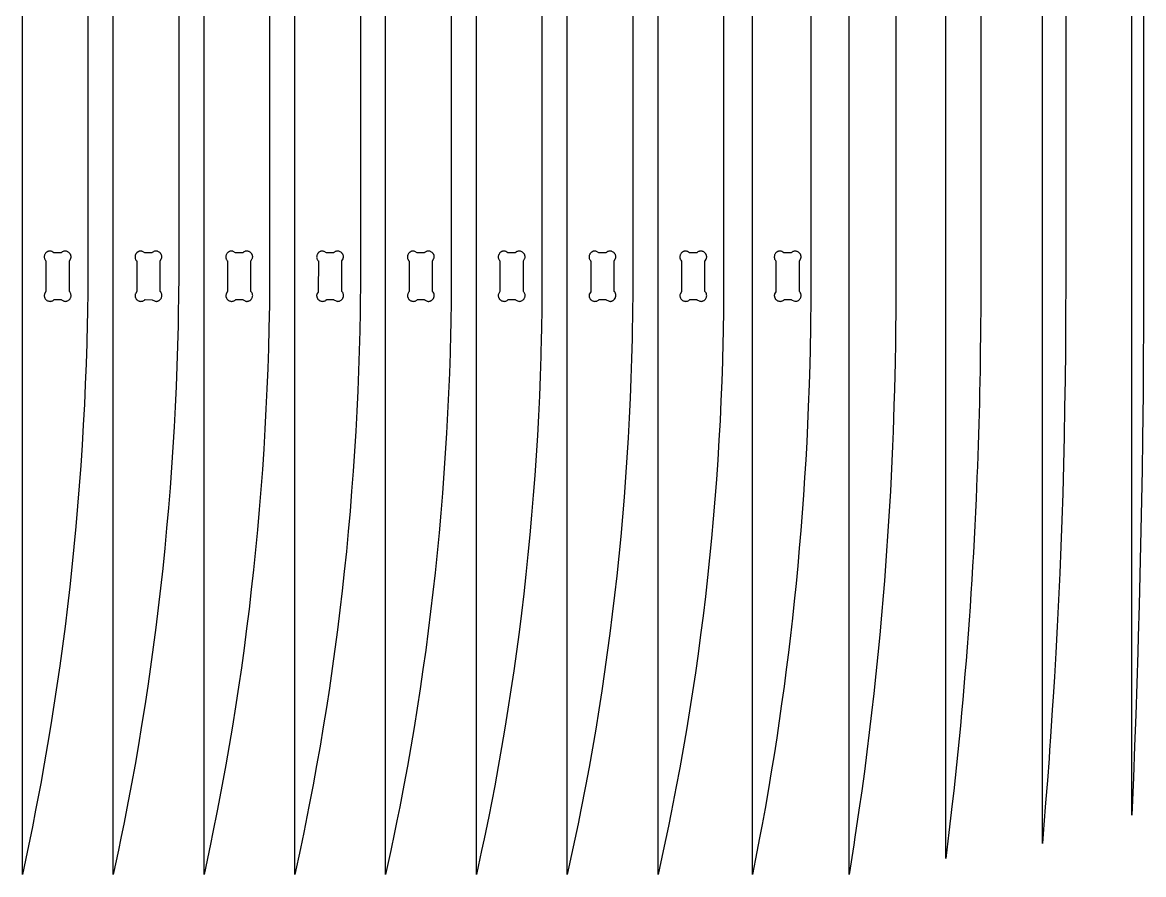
# Model space of a CAD drawing. Extents: x -3293 to 818, y -1259 to 2068.
# Drawn here: x -1090 to -515, y 1162 to 1598 of the extents above; entities that cross this region are included whole.
import ezdxf

# ---------------------------------------------------------------- set-up
doc = ezdxf.new("R2010")
doc.units = 0
doc.layers.get('0').update_dxf_attribs({"linetype": 'CONTINUOUS'})
doc.layers.add('SECTIONCUTEDGES', color=18, linetype='CONTINUOUS')

msp = doc.modelspace()

# ---------------------------------------------------------------- linework, layer by layer
msp.add_lwpolyline([(-1026.77, 1480.26), (-1026.95, 1480.32), (-1028.08, 1480.95), (-1028.17, 1480.99), (-1028.47, 1481.09), (-1028.77, 1481.13), (-1029.09, 1481.13), (-1029.3, 1481.11), (-1029.52, 1481.07), (-1029.73, 1481.01), (-1029.94, 1480.94), (-1030.14, 1480.85), (-1030.34, 1480.75), (-1030.53, 1480.63), (-1030.71, 1480.5), (-1030.88, 1480.36), (-1031.03, 1480.21), (-1031.18, 1480.04), (-1031.41, 1479.73), (-1031.57, 1479.44), (-1031.7, 1479.14), (-1031.75, 1478.98), (-1031.83, 1478.66), (-1031.87, 1478.34), (-1031.88, 1478.01), (-1031.85, 1477.69), (-1031.79, 1477.37), (-1031.69, 1477.06), (-1031.56, 1476.77), (-1031.39, 1476.49), (-1031.15, 1476.18), (-1031.02, 1476.07), (-1031, 1476.01), (-1031.03, 1460.4), (-1031.69, 1459.21), (-1031.74, 1459.12), (-1031.83, 1458.82), (-1031.88, 1458.51), (-1031.88, 1458.2), (-1031.85, 1457.98), (-1031.81, 1457.77), (-1031.75, 1457.55), (-1031.68, 1457.35), (-1031.59, 1457.14), (-1031.49, 1456.95), (-1031.38, 1456.76), (-1031.25, 1456.58), (-1031.11, 1456.41), (-1030.95, 1456.25), (-1030.79, 1456.11), (-1030.48, 1455.88), (-1030.19, 1455.72), (-1029.88, 1455.59), (-1029.73, 1455.54), (-1029.41, 1455.46), (-1029.24, 1455.44), (-1028.92, 1455.41), (-1028.59, 1455.42), (-1028.27, 1455.47), (-1027.96, 1455.55), (-1027.66, 1455.66), (-1027.37, 1455.81), (-1027.11, 1455.99), (-1026.93, 1456.14), (-1026.82, 1456.27), (-1026.76, 1456.29), (-1023.08, 1456.23), (-1021.94, 1455.59), (-1021.65, 1455.48), (-1021.35, 1455.42), (-1021.14, 1455.41), (-1020.94, 1455.41), (-1020.72, 1455.44), (-1020.5, 1455.48), (-1020.29, 1455.54), (-1020.08, 1455.61), (-1019.88, 1455.69), (-1019.68, 1455.8), (-1019.49, 1455.91), (-1019.31, 1456.04), (-1019.15, 1456.18), (-1018.99, 1456.34), (-1018.84, 1456.5), (-1018.58, 1456.87), (-1018.4, 1457.23), (-1018.26, 1457.61), (-1018.19, 1457.95), (-1018.16, 1458.23), (-1018.16, 1458.65), (-1018.22, 1459.06), (-1018.33, 1459.47), (-1018.44, 1459.73), (-1018.74, 1460.21), (-1018.96, 1460.43), (-1019.02, 1460.53), (-1018.96, 1476.2), (-1018.33, 1477.33), (-1018.22, 1477.62), (-1018.15, 1477.93), (-1018.14, 1478.24), (-1018.17, 1478.56), (-1018.21, 1478.78), (-1018.27, 1478.99), (-1018.34, 1479.2), (-1018.43, 1479.4), (-1018.53, 1479.6), (-1018.64, 1479.78), (-1018.77, 1479.96), (-1018.92, 1480.13), (-1019.07, 1480.29), (-1019.23, 1480.44), (-1019.55, 1480.66), (-1019.83, 1480.82), (-1020.14, 1480.95), (-1020.45, 1481.05), (-1020.78, 1481.11), (-1020.94, 1481.13), (-1021.27, 1481.13), (-1021.59, 1481.1), (-1021.91, 1481.04), (-1022.21, 1480.94), (-1022.51, 1480.81), (-1022.78, 1480.65), (-1023.04, 1480.46), (-1023.2, 1480.28), (-1023.23, 1480.26)], close=True)
at = {"layer": 'SECTIONCUTEDGES'}
for points in [[(-1055.99, 1726.43), (-1055.99, 1468.16), (-1056.05, 1461.11), (-1056.23, 1449.12), (-1056.33, 1444.3), (-1056.59, 1433.87), (-1056.93, 1423.45), (-1057.34, 1413.02), (-1057.82, 1402.6), (-1058.37, 1392.18), (-1059, 1381.77), (-1059.69, 1371.36), (-1060.46, 1360.95), (-1061.29, 1350.55), (-1062.2, 1340.16), (-1063.18, 1329.77), (-1064.23, 1319.39), (-1065.33, 1309.28), (-1066.5, 1299.16), (-1067.74, 1289.06), (-1069.05, 1278.97), (-1070.43, 1268.89), (-1071.88, 1258.81), (-1073.4, 1248.75), (-1074.99, 1238.7), (-1076.66, 1228.66), (-1078.39, 1218.63), (-1080.19, 1208.61), (-1082.78, 1194.93), (-1084.47, 1186.36), (-1087.13, 1173.52), (-1089.55, 1162.01), (-1089.55, 2034.32)], [(-1009.5, 1725.11), (-1009.49, 1466.73), (-1009.55, 1459.71), (-1009.73, 1447.78), (-1009.83, 1442.99), (-1010.09, 1432.61), (-1010.43, 1422.23), (-1010.84, 1411.85), (-1011.32, 1401.48), (-1011.87, 1391.11), (-1012.5, 1380.74), (-1013.19, 1370.38), (-1013.96, 1360.03), (-1014.79, 1349.68), (-1015.7, 1339.33), (-1016.68, 1329), (-1017.73, 1318.67), (-1018.83, 1308.59), (-1020, 1298.53), (-1021.24, 1288.47), (-1022.55, 1278.43), (-1023.93, 1268.39), (-1025.38, 1258.36), (-1026.9, 1248.35), (-1028.49, 1238.34), (-1030.16, 1228.35), (-1031.89, 1218.36), (-1033.69, 1208.39), (-1036.04, 1196), (-1037.48, 1188.68), (-1039.11, 1180.71), (-1040.41, 1174.5), (-1043.05, 1162.01), (-1043.05, 2030.25)], [(-963, 1722.47), (-962.99, 1465.31), (-963, 1462.98), (-963.11, 1453.6), (-963.33, 1441.67), (-963.59, 1431.34), (-963.93, 1421.01), (-964.34, 1410.68), (-964.82, 1400.36), (-965.37, 1390.04), (-966, 1379.72), (-966.69, 1369.41), (-967.46, 1359.1), (-968.29, 1348.8), (-969.2, 1338.51), (-970.18, 1328.22), (-971.23, 1317.94), (-972.33, 1307.91), (-973.5, 1297.89), (-974.74, 1287.89), (-976.05, 1277.88), (-977.43, 1267.89), (-978.88, 1257.91), (-980.4, 1247.94), (-981.99, 1237.98), (-983.66, 1228.04), (-985.39, 1218.1), (-987.19, 1208.18), (-989.78, 1194.62), (-991.97, 1183.71), (-993.26, 1177.53), (-996.55, 1162.01), (-996.55, 2026.19)], [(-916.49, 1718.54), (-916.49, 1463.88), (-916.58, 1454.61), (-916.65, 1449.86), (-916.83, 1440.36), (-917.09, 1430.07), (-917.43, 1419.79), (-917.84, 1409.52), (-918.32, 1399.24), (-918.87, 1388.97), (-919.5, 1378.7), (-920.19, 1368.44), (-920.96, 1358.18), (-921.79, 1347.93), (-922.7, 1337.68), (-923.68, 1327.44), (-924.73, 1317.21), (-925.83, 1307.23), (-927, 1297.26), (-928.24, 1287.3), (-929.55, 1277.34), (-930.93, 1267.4), (-932.38, 1257.46), (-933.9, 1247.54), (-935.49, 1237.63), (-937.16, 1227.72), (-938.89, 1217.84), (-940.69, 1207.96), (-942.8, 1196.89), (-945.47, 1183.61), (-947.19, 1175.41), (-950.05, 1162.01), (-950.05, 2022.12)], [(-869.99, 1715.35), (-869.99, 1462.45), (-870.04, 1456.3), (-870.23, 1443.77), (-870.33, 1439.04), (-870.59, 1428.81), (-870.93, 1418.58), (-871.34, 1408.35), (-871.82, 1398.12), (-872.37, 1387.9), (-873, 1377.68), (-873.69, 1367.47), (-874.46, 1357.26), (-875.29, 1347.05), (-876.2, 1336.86), (-877.18, 1326.67), (-878.23, 1316.48), (-879.33, 1306.55), (-880.5, 1296.62), (-881.74, 1286.71), (-883.05, 1276.8), (-884.43, 1266.9), (-885.88, 1257.01), (-887.4, 1247.14), (-888.99, 1237.27), (-890.66, 1227.41), (-892.39, 1217.57), (-894.2, 1207.74), (-896.3, 1196.72), (-897.74, 1189.51), (-898.97, 1183.51), (-900.91, 1174.33), (-903.55, 1162.01), (-903.55, 2018.05)], [(-823.5, 1713.71), (-823.49, 1460.8), (-823.56, 1453.15), (-823.78, 1439.87), (-823.83, 1437.52), (-824.09, 1427.34), (-824.43, 1417.17), (-824.84, 1406.99), (-825.32, 1396.82), (-825.87, 1386.66), (-826.5, 1376.5), (-827.19, 1366.34), (-827.96, 1356.19), (-828.79, 1346.04), (-829.7, 1335.9), (-830.68, 1325.77), (-831.73, 1315.64), (-832.83, 1305.76), (-834, 1295.89), (-835.24, 1286.03), (-836.55, 1276.17), (-837.93, 1266.33), (-839.38, 1256.49), (-840.9, 1246.67), (-842.49, 1236.86), (-844.16, 1227.05), (-845.89, 1217.27), (-847.7, 1207.49), (-850.76, 1191.75), (-853.11, 1180.35), (-854.41, 1174.26), (-857.05, 1162.01), (-857.05, 2013.34)], [(-776.99, 1709.68), (-776.99, 1459.37), (-777.08, 1450.24), (-777.28, 1438.54), (-777.33, 1436.2), (-777.6, 1426.07), (-777.93, 1415.95), (-778.34, 1405.82), (-778.82, 1395.7), (-779.37, 1385.59), (-780, 1375.47), (-780.69, 1365.37), (-781.46, 1355.26), (-782.29, 1345.17), (-783.2, 1335.08), (-784.18, 1324.99), (-785.23, 1314.91), (-786.33, 1305.08), (-787.5, 1295.25), (-788.74, 1285.44), (-790.05, 1275.63), (-791.43, 1265.83), (-792.88, 1256.04), (-794.4, 1246.26), (-795.99, 1236.5), (-797.66, 1226.74), (-799.39, 1217), (-801.2, 1207.27), (-803.54, 1195.18), (-804.98, 1188.04), (-807.47, 1176.22), (-810.55, 1162.01), (-810.55, 2009.28)], [(-730.5, 1708.02), (-730.49, 1457.72), (-730.54, 1451.67), (-730.73, 1439.33), (-730.83, 1434.68), (-731.1, 1424.61), (-731.43, 1414.54), (-731.84, 1404.47), (-732.32, 1394.41), (-732.87, 1384.35), (-733.5, 1374.29), (-734.19, 1364.24), (-734.96, 1354.19), (-735.79, 1344.15), (-736.7, 1334.12), (-737.68, 1324.09), (-738.73, 1314.07), (-739.83, 1304.29), (-741, 1294.52), (-742.24, 1284.75), (-743.55, 1275), (-744.93, 1265.26), (-746.38, 1255.52), (-747.9, 1245.8), (-749.49, 1236.08), (-751.16, 1226.38), (-752.89, 1216.7), (-754.7, 1207.02), (-757.28, 1193.81), (-758.73, 1186.71), (-761.41, 1174.14), (-764.05, 1162.01), (-764.05, 2004.57)], [(-685.83, 1704), (-685.84, 1455), (-685.94, 1444.7), (-685.97, 1442.12), (-686.19, 1430.69), (-686.38, 1423.09), (-686.68, 1412.95), (-687.11, 1401.36), (-687.51, 1392.31), (-687.95, 1383.26), (-688.45, 1374.21), (-689, 1365.17), (-689.61, 1356.13), (-690.26, 1347.09), (-690.97, 1338.06), (-691.73, 1329.03), (-692.54, 1320.01), (-693.41, 1310.99), (-694.32, 1301.98), (-695.26, 1293.21), (-696.26, 1284.44), (-697.31, 1275.69), (-698.4, 1266.93), (-699.55, 1258.19), (-700.76, 1249.45), (-702.01, 1240.72), (-703.31, 1232), (-704.67, 1223.29), (-706.08, 1214.58), (-707.54, 1205.88), (-709.29, 1195.83), (-710.78, 1187.65), (-712.06, 1180.83), (-713.44, 1173.66), (-715.71, 1162.01), (-715.71, 2000.5)], [(-642.32, 1698.56), (-642.32, 1453.33), (-642.45, 1437.72), (-642.5, 1433.81), (-642.67, 1424.34), (-643, 1410.42), (-643.24, 1402.07), (-643.7, 1388.85), (-644.01, 1381.2), (-644.35, 1373.54), (-644.71, 1365.89), (-645.11, 1358.24), (-645.54, 1350.59), (-646, 1342.94), (-646.49, 1335.3), (-647.01, 1327.65), (-647.56, 1320.01), (-648.14, 1312.37), (-648.75, 1304.73), (-649.6, 1294.72), (-650.51, 1284.71), (-651.47, 1274.71), (-652.48, 1264.71), (-653.56, 1254.72), (-654.69, 1244.73), (-655.87, 1234.76), (-657.11, 1224.78), (-658.41, 1214.82), (-659.76, 1204.86), (-661.17, 1194.91), (-663.21, 1181.14), (-663.81, 1177.31), (-666.22, 1162.01), (-666.22, 1992.08)], [(-598.81, 1693.35), (-598.81, 1454.24), (-598.89, 1439.93), (-599.03, 1428.48), (-599.17, 1419.9), (-599.39, 1408.99), (-599.51, 1403.53), (-599.81, 1392.62), (-600.15, 1381.71), (-600.53, 1370.81), (-600.75, 1365.35), (-601.21, 1354.45), (-601.52, 1347.52), (-601.86, 1340.6), (-602.22, 1333.68), (-602.6, 1326.76), (-603, 1319.84), (-603.41, 1312.92), (-603.85, 1306.01), (-604.31, 1299.09), (-604.79, 1292.18), (-605.29, 1285.27), (-605.81, 1278.36), (-606.35, 1271.45), (-606.89, 1264.78), (-607.45, 1258.12), (-608.03, 1251.46), (-608.63, 1244.8), (-609.25, 1238.14), (-609.89, 1231.49), (-610.55, 1224.83), (-611.23, 1218.18), (-611.93, 1211.53), (-612.65, 1204.88), (-613.39, 1198.24), (-615.11, 1183.57), (-616.74, 1170.19), (-616.74, 1979.54)], [(-555.27, 1677.12), (-555.17, 1585.13), (-555.31, 1468.46), (-555.39, 1444.57), (-555.48, 1429.98), (-555.63, 1415.4), (-555.84, 1400.82), (-556.11, 1386.24), (-556.45, 1371.66), (-556.85, 1357.08), (-557.28, 1343.47), (-557.78, 1329.85), (-558.34, 1316.24), (-558.96, 1302.63), (-559.64, 1289.02), (-560.39, 1275.42), (-561.11, 1263.15), (-561.75, 1252.92), (-562.18, 1246.3), (-563.1, 1232.55), (-563.58, 1225.68), (-563.81, 1221.46), (-564.68, 1210.09), (-565.57, 1198.73), (-566.48, 1187.4), (-567.25, 1177.95), (-567.25, 1963.19)], [(-515.65, 1694.15), (-515.43, 1577.1), (-515.48, 1449.21), (-515.51, 1438.85), (-515.56, 1428.49), (-515.63, 1418.13), (-515.72, 1407.76), (-515.83, 1397.4), (-515.98, 1384.52), (-516.21, 1369.12), (-516.47, 1353.72), (-516.77, 1338.32), (-517.1, 1322.93), (-517.48, 1307.53), (-517.68, 1299.83), (-518.13, 1283.81), (-518.37, 1275.8), (-518.88, 1259.77), (-519.43, 1243.75), (-520.01, 1227.73), (-520.63, 1211.72), (-521.43, 1192.46), (-521.43, 1945.96)]]:
    msp.add_lwpolyline(points, dxfattribs=at)
for points in [[(-1078.25, 1457.55), (-1078.18, 1457.35), (-1078.09, 1457.14), (-1077.99, 1456.95), (-1077.88, 1456.76), (-1077.75, 1456.58), (-1077.61, 1456.41), (-1077.45, 1456.25), (-1077.29, 1456.11), (-1076.98, 1455.88), (-1076.69, 1455.72), (-1076.38, 1455.59), (-1076.07, 1455.5), (-1075.74, 1455.44), (-1075.42, 1455.41), (-1075.09, 1455.42), (-1074.93, 1455.44), (-1074.62, 1455.5), (-1074.31, 1455.6), (-1074.02, 1455.73), (-1073.87, 1455.81), (-1073.61, 1455.99), (-1073.44, 1456.12), (-1073.31, 1456.27), (-1069.75, 1456.29), (-1069.58, 1456.23), (-1068.45, 1455.6), (-1068.27, 1455.53), (-1067.9, 1455.43), (-1067.61, 1455.41), (-1067.2, 1455.45), (-1066.89, 1455.51), (-1066.59, 1455.61), (-1066.45, 1455.67), (-1066.17, 1455.81), (-1065.9, 1455.98), (-1065.6, 1456.22), (-1065.44, 1456.38), (-1065.29, 1456.56), (-1065.16, 1456.74), (-1065.04, 1456.94), (-1064.93, 1457.14), (-1064.84, 1457.35), (-1064.77, 1457.57), (-1064.71, 1457.79), (-1064.67, 1458.02), (-1064.65, 1458.24), (-1064.65, 1458.64), (-1064.69, 1458.97), (-1064.77, 1459.29), (-1064.88, 1459.6), (-1065.03, 1459.9), (-1065.12, 1460.04), (-1065.32, 1460.31), (-1065.47, 1460.43), (-1065.52, 1460.52), (-1065.51, 1476.06), (-1065.47, 1476.17), (-1064.83, 1477.33), (-1064.72, 1477.62), (-1064.65, 1477.93), (-1064.64, 1478.24), (-1064.67, 1478.56), (-1064.71, 1478.78), (-1064.77, 1478.99), (-1064.84, 1479.2), (-1064.93, 1479.4), (-1065.03, 1479.6), (-1065.14, 1479.78), (-1065.27, 1479.96), (-1065.42, 1480.13), (-1065.57, 1480.29), (-1065.73, 1480.44), (-1066.05, 1480.66), (-1066.33, 1480.82), (-1066.64, 1480.95), (-1066.95, 1481.05), (-1067.11, 1481.08), (-1067.44, 1481.13), (-1067.77, 1481.13), (-1068.09, 1481.1), (-1068.41, 1481.04), (-1068.71, 1480.94), (-1069.01, 1480.81), (-1069.15, 1480.73), (-1069.41, 1480.56), (-1069.58, 1480.42), (-1069.73, 1480.26), (-1073.26, 1480.25), (-1073.43, 1480.31), (-1074.49, 1480.9), (-1074.77, 1481.03), (-1075.07, 1481.11), (-1075.17, 1481.12), (-1075.48, 1481.14), (-1075.8, 1481.11), (-1076.02, 1481.07), (-1076.23, 1481.01), (-1076.44, 1480.94), (-1076.64, 1480.85), (-1076.84, 1480.75), (-1077.03, 1480.63), (-1077.21, 1480.5), (-1077.38, 1480.36), (-1077.53, 1480.21), (-1077.68, 1480.04), (-1077.91, 1479.73), (-1078.07, 1479.44), (-1078.2, 1479.14), (-1078.29, 1478.82), (-1078.35, 1478.5), (-1078.38, 1478.17), (-1078.37, 1477.85), (-1078.32, 1477.53), (-1078.24, 1477.22), (-1078.13, 1476.92), (-1077.98, 1476.63), (-1077.8, 1476.36), (-1077.54, 1476.1), (-1077.5, 1476.01), (-1077.53, 1460.42), (-1078.19, 1459.21), (-1078.3, 1458.92), (-1078.37, 1458.62), (-1078.38, 1458.41), (-1078.38, 1458.2), (-1078.35, 1457.98), (-1078.31, 1457.77)], [(-984.99, 1456.95), (-984.88, 1456.76), (-984.75, 1456.58), (-984.61, 1456.41), (-984.45, 1456.25), (-984.29, 1456.11), (-983.98, 1455.88), (-983.69, 1455.72), (-983.38, 1455.59), (-983.07, 1455.5), (-982.75, 1455.44), (-982.42, 1455.41), (-982.25, 1455.41), (-981.93, 1455.44), (-981.62, 1455.5), (-981.31, 1455.6), (-981.16, 1455.66), (-980.88, 1455.81), (-980.61, 1455.99), (-980.45, 1456.11), (-980.36, 1456.24), (-980.27, 1456.29), (-976.68, 1456.27), (-976.59, 1456.23), (-975.54, 1455.64), (-975.25, 1455.52), (-974.95, 1455.44), (-974.75, 1455.41), (-974.44, 1455.41), (-974.22, 1455.44), (-974, 1455.48), (-973.79, 1455.54), (-973.58, 1455.61), (-973.38, 1455.69), (-973.18, 1455.8), (-972.99, 1455.91), (-972.81, 1456.04), (-972.65, 1456.18), (-972.49, 1456.34), (-972.34, 1456.5), (-972.21, 1456.68), (-972.03, 1456.95), (-971.89, 1457.25), (-971.83, 1457.4), (-971.73, 1457.72), (-971.67, 1458.04), (-971.64, 1458.37), (-971.65, 1458.7), (-971.7, 1459.02), (-971.78, 1459.33), (-971.9, 1459.63), (-972.04, 1459.91), (-972.22, 1460.18), (-972.34, 1460.33), (-972.49, 1460.45), (-972.52, 1460.53), (-972.5, 1476.11), (-972.37, 1476.36), (-971.83, 1477.33), (-971.79, 1477.43), (-971.69, 1477.72), (-971.67, 1477.83), (-971.64, 1478.13), (-971.64, 1478.34), (-971.67, 1478.56), (-971.71, 1478.78), (-971.77, 1478.99), (-971.84, 1479.2), (-971.93, 1479.4), (-972.03, 1479.6), (-972.15, 1479.78), (-972.27, 1479.96), (-972.42, 1480.13), (-972.57, 1480.29), (-972.73, 1480.44), (-972.91, 1480.57), (-973.19, 1480.75), (-973.48, 1480.89), (-973.79, 1481), (-974.11, 1481.08), (-974.44, 1481.13), (-974.77, 1481.13), (-975.09, 1481.1), (-975.41, 1481.04), (-975.71, 1480.94), (-976.01, 1480.81), (-976.15, 1480.73), (-976.41, 1480.56), (-976.74, 1480.26), (-980.34, 1480.27), (-980.45, 1480.32), (-981.58, 1480.95), (-981.87, 1481.06), (-982.17, 1481.12), (-982.28, 1481.13), (-982.59, 1481.13), (-982.8, 1481.11), (-983.02, 1481.07), (-983.23, 1481.01), (-983.44, 1480.94), (-983.65, 1480.85), (-983.84, 1480.75), (-984.03, 1480.63), (-984.21, 1480.5), (-984.38, 1480.36), (-984.53, 1480.21), (-984.68, 1480.04), (-984.91, 1479.73), (-984.99, 1479.59), (-985.14, 1479.29), (-985.25, 1478.98), (-985.33, 1478.66), (-985.35, 1478.5), (-985.38, 1478.17), (-985.37, 1477.85), (-985.32, 1477.53), (-985.29, 1477.37), (-985.19, 1477.06), (-985.06, 1476.77), (-984.89, 1476.49), (-984.63, 1476.17), (-984.53, 1476.08), (-984.5, 1476.03), (-984.51, 1460.48), (-984.54, 1460.4), (-985.2, 1459.21), (-985.3, 1458.92), (-985.37, 1458.62), (-985.38, 1458.31), (-985.35, 1457.98), (-985.31, 1457.77), (-985.25, 1457.55), (-985.18, 1457.35), (-985.09, 1457.14)], [(-938.49, 1456.95), (-938.38, 1456.76), (-938.25, 1456.58), (-938.11, 1456.41), (-937.95, 1456.25), (-937.79, 1456.11), (-937.48, 1455.88), (-937.19, 1455.72), (-936.89, 1455.59), (-936.57, 1455.5), (-936.25, 1455.44), (-935.92, 1455.41), (-935.59, 1455.42), (-935.27, 1455.47), (-934.96, 1455.55), (-934.66, 1455.66), (-934.52, 1455.73), (-934.24, 1455.9), (-933.95, 1456.11), (-933.85, 1456.24), (-933.76, 1456.29), (-930.25, 1456.29), (-930.08, 1456.23), (-928.96, 1455.6), (-928.59, 1455.47), (-928.4, 1455.43), (-928.21, 1455.41), (-927.85, 1455.43), (-927.54, 1455.47), (-927.24, 1455.55), (-926.95, 1455.67), (-926.67, 1455.81), (-926.4, 1455.98), (-926.1, 1456.22), (-925.94, 1456.38), (-925.79, 1456.56), (-925.66, 1456.74), (-925.54, 1456.94), (-925.43, 1457.14), (-925.34, 1457.35), (-925.27, 1457.57), (-925.21, 1457.79), (-925.17, 1458.02), (-925.15, 1458.24), (-925.15, 1458.64), (-925.19, 1458.97), (-925.27, 1459.29), (-925.38, 1459.6), (-925.54, 1459.9), (-925.72, 1460.18), (-925.88, 1460.36), (-925.99, 1460.46), (-926.03, 1460.53), (-926.03, 1476.01), (-925.99, 1476.14), (-925.37, 1477.24), (-925.25, 1477.53), (-925.22, 1477.62), (-925.16, 1477.93), (-925.14, 1478.24), (-925.17, 1478.56), (-925.21, 1478.78), (-925.27, 1478.99), (-925.34, 1479.2), (-925.43, 1479.4), (-925.53, 1479.6), (-925.65, 1479.78), (-925.77, 1479.96), (-925.92, 1480.13), (-926.07, 1480.29), (-926.23, 1480.44), (-926.55, 1480.66), (-926.83, 1480.82), (-927.14, 1480.95), (-927.45, 1481.05), (-927.78, 1481.11), (-927.94, 1481.13), (-928.27, 1481.13), (-928.59, 1481.1), (-928.75, 1481.08), (-929.06, 1481), (-929.36, 1480.88), (-929.65, 1480.73), (-929.78, 1480.65), (-930.09, 1480.41), (-930.23, 1480.26), (-933.87, 1480.28), (-935.08, 1480.95), (-935.17, 1480.99), (-935.47, 1481.09), (-935.78, 1481.13), (-936.09, 1481.13), (-936.3, 1481.11), (-936.52, 1481.07), (-936.73, 1481.01), (-936.94, 1480.94), (-937.15, 1480.85), (-937.34, 1480.75), (-937.53, 1480.63), (-937.71, 1480.5), (-937.88, 1480.36), (-938.03, 1480.21), (-938.18, 1480.04), (-938.41, 1479.73), (-938.49, 1479.59), (-938.64, 1479.29), (-938.75, 1478.98), (-938.83, 1478.66), (-938.87, 1478.34), (-938.88, 1478.01), (-938.85, 1477.69), (-938.82, 1477.53), (-938.74, 1477.22), (-938.63, 1476.92), (-938.48, 1476.63), (-938.3, 1476.36), (-938.15, 1476.18), (-938.07, 1476.13), (-938.01, 1476.06), (-938, 1476.01), (-938.04, 1460.4), (-938.19, 1460.1), (-938.55, 1459.47), (-938.74, 1459.12), (-938.83, 1458.82), (-938.88, 1458.51), (-938.88, 1458.2), (-938.85, 1457.98), (-938.81, 1457.77), (-938.75, 1457.55), (-938.68, 1457.35), (-938.59, 1457.14)], [(-891.99, 1456.95), (-891.88, 1456.76), (-891.75, 1456.58), (-891.61, 1456.41), (-891.45, 1456.25), (-891.29, 1456.11), (-890.98, 1455.88), (-890.69, 1455.72), (-890.39, 1455.59), (-890.07, 1455.5), (-889.91, 1455.46), (-889.58, 1455.42), (-889.25, 1455.41), (-888.93, 1455.44), (-888.77, 1455.47), (-888.46, 1455.55), (-888.16, 1455.66), (-887.88, 1455.81), (-887.61, 1455.99), (-887.42, 1456.15), (-887.31, 1456.27), (-887.26, 1456.29), (-883.72, 1456.28), (-883.62, 1456.25), (-882.71, 1455.74), (-882.35, 1455.55), (-882.05, 1455.46), (-881.75, 1455.41), (-881.44, 1455.41), (-881.22, 1455.44), (-881, 1455.48), (-880.79, 1455.54), (-880.58, 1455.61), (-880.38, 1455.69), (-880.18, 1455.8), (-879.99, 1455.91), (-879.82, 1456.04), (-879.65, 1456.18), (-879.49, 1456.34), (-879.34, 1456.5), (-879.13, 1456.79), (-878.82, 1457.41), (-878.71, 1457.83), (-878.65, 1458.29), (-878.67, 1458.76), (-878.72, 1459.06), (-878.91, 1459.65), (-879.14, 1460.07), (-879.51, 1460.48), (-879.53, 1460.53), (-879.52, 1476.05), (-879.48, 1476.16), (-878.83, 1477.33), (-878.72, 1477.62), (-878.66, 1477.93), (-878.64, 1478.24), (-878.67, 1478.56), (-878.71, 1478.78), (-878.77, 1478.99), (-878.84, 1479.2), (-878.93, 1479.4), (-879.03, 1479.6), (-879.15, 1479.78), (-879.27, 1479.96), (-879.42, 1480.13), (-879.57, 1480.29), (-879.73, 1480.44), (-880.05, 1480.66), (-880.33, 1480.82), (-880.64, 1480.95), (-880.95, 1481.05), (-881.28, 1481.11), (-881.61, 1481.13), (-881.93, 1481.12), (-882.09, 1481.1), (-882.41, 1481.04), (-882.71, 1480.94), (-883.01, 1480.81), (-883.28, 1480.65), (-883.58, 1480.42), (-883.7, 1480.28), (-883.77, 1480.25), (-887.29, 1480.26), (-887.45, 1480.32), (-888.58, 1480.95), (-888.87, 1481.06), (-889.17, 1481.12), (-889.28, 1481.13), (-889.59, 1481.13), (-889.81, 1481.11), (-890.02, 1481.07), (-890.23, 1481.01), (-890.44, 1480.94), (-890.65, 1480.85), (-890.84, 1480.75), (-891.03, 1480.63), (-891.21, 1480.5), (-891.38, 1480.36), (-891.54, 1480.21), (-891.68, 1480.04), (-891.82, 1479.87), (-891.99, 1479.59), (-892.14, 1479.29), (-892.25, 1478.98), (-892.29, 1478.82), (-892.35, 1478.5), (-892.37, 1478.34), (-892.38, 1478.01), (-892.35, 1477.69), (-892.29, 1477.37), (-892.19, 1477.06), (-892.06, 1476.77), (-891.98, 1476.63), (-891.8, 1476.36), (-891.64, 1476.17), (-891.56, 1476.12), (-891.51, 1476.05), (-891.5, 1476.01), (-891.51, 1460.48), (-891.61, 1460.26), (-892.15, 1459.3), (-892.27, 1459.02), (-892.35, 1458.72), (-892.38, 1458.41), (-892.35, 1457.98), (-892.31, 1457.77), (-892.25, 1457.55), (-892.18, 1457.35), (-892.1, 1457.14)], [(-845.88, 1458.2), (-845.85, 1457.98), (-845.81, 1457.77), (-845.75, 1457.55), (-845.68, 1457.35), (-845.6, 1457.14), (-845.49, 1456.95), (-845.38, 1456.76), (-845.25, 1456.58), (-845.11, 1456.41), (-844.95, 1456.25), (-844.79, 1456.11), (-844.48, 1455.88), (-844.19, 1455.72), (-843.89, 1455.59), (-843.57, 1455.5), (-843.25, 1455.44), (-843.08, 1455.42), (-842.75, 1455.41), (-842.43, 1455.44), (-842.27, 1455.47), (-841.96, 1455.55), (-841.66, 1455.66), (-841.38, 1455.81), (-841.11, 1455.99), (-840.93, 1456.14), (-840.8, 1456.28), (-840.76, 1456.29), (-837.17, 1456.27), (-837.08, 1456.23), (-835.96, 1455.6), (-835.59, 1455.47), (-835.21, 1455.41), (-834.85, 1455.43), (-834.54, 1455.47), (-834.24, 1455.55), (-833.95, 1455.67), (-833.67, 1455.81), (-833.4, 1455.98), (-833.1, 1456.22), (-832.94, 1456.38), (-832.79, 1456.56), (-832.66, 1456.74), (-832.54, 1456.94), (-832.43, 1457.14), (-832.34, 1457.35), (-832.27, 1457.57), (-832.21, 1457.79), (-832.17, 1458.02), (-832.15, 1458.24), (-832.15, 1458.64), (-832.19, 1458.97), (-832.27, 1459.29), (-832.39, 1459.6), (-832.54, 1459.9), (-832.72, 1460.18), (-832.89, 1460.37), (-833.01, 1460.48), (-833.03, 1460.53), (-833.01, 1476.08), (-832.97, 1476.19), (-832.43, 1477.15), (-832.29, 1477.43), (-832.19, 1477.72), (-832.15, 1478.03), (-832.15, 1478.34), (-832.17, 1478.56), (-832.21, 1478.78), (-832.27, 1478.99), (-832.34, 1479.2), (-832.43, 1479.4), (-832.53, 1479.6), (-832.65, 1479.78), (-832.78, 1479.96), (-832.92, 1480.13), (-833.07, 1480.29), (-833.24, 1480.44), (-833.55, 1480.66), (-833.83, 1480.82), (-834.14, 1480.95), (-834.45, 1481.05), (-834.78, 1481.11), (-835.11, 1481.13), (-835.43, 1481.12), (-835.75, 1481.08), (-836.06, 1481), (-836.36, 1480.88), (-836.65, 1480.73), (-836.78, 1480.65), (-837.27, 1480.25), (-840.95, 1480.32), (-842.08, 1480.95), (-842.37, 1481.06), (-842.67, 1481.12), (-842.98, 1481.14), (-843.31, 1481.11), (-843.52, 1481.07), (-843.74, 1481.01), (-843.94, 1480.94), (-844.15, 1480.85), (-844.34, 1480.75), (-844.53, 1480.63), (-844.71, 1480.5), (-844.88, 1480.36), (-845.04, 1480.21), (-845.18, 1480.04), (-845.32, 1479.87), (-845.49, 1479.59), (-845.64, 1479.29), (-845.7, 1479.14), (-845.79, 1478.82), (-845.85, 1478.5), (-845.88, 1478.17), (-845.88, 1478.01), (-845.85, 1477.69), (-845.79, 1477.37), (-845.74, 1477.22), (-845.63, 1476.92), (-845.48, 1476.63), (-845.3, 1476.36), (-845.17, 1476.21), (-845.02, 1476.06), (-845, 1476.01), (-845.01, 1460.5), (-845.04, 1460.39), (-845.6, 1459.39), (-845.74, 1459.12), (-845.77, 1459.02), (-845.85, 1458.72), (-845.88, 1458.41)], [(-798.99, 1456.95), (-798.88, 1456.76), (-798.75, 1456.58), (-798.61, 1456.41), (-798.45, 1456.25), (-798.29, 1456.11), (-797.98, 1455.88), (-797.69, 1455.72), (-797.39, 1455.59), (-797.07, 1455.5), (-796.75, 1455.44), (-796.42, 1455.41), (-796.09, 1455.42), (-795.77, 1455.47), (-795.46, 1455.55), (-795.16, 1455.66), (-794.88, 1455.81), (-794.61, 1455.99), (-794.31, 1456.27), (-794.28, 1456.28), (-790.73, 1456.28), (-790.65, 1456.26), (-789.45, 1455.59), (-789.15, 1455.48), (-788.95, 1455.44), (-788.64, 1455.41), (-788.44, 1455.41), (-788.22, 1455.44), (-788, 1455.48), (-787.79, 1455.54), (-787.58, 1455.61), (-787.38, 1455.69), (-787.18, 1455.8), (-786.99, 1455.91), (-786.82, 1456.04), (-786.65, 1456.18), (-786.49, 1456.34), (-786.34, 1456.5), (-786.03, 1456.95), (-785.87, 1457.28), (-785.77, 1457.59), (-785.68, 1457.98), (-785.65, 1458.45), (-785.69, 1458.91), (-785.8, 1459.36), (-785.85, 1459.51), (-786.05, 1459.93), (-786.23, 1460.2), (-786.34, 1460.33), (-786.48, 1460.44), (-786.52, 1460.51), (-786.51, 1476.08), (-786.47, 1476.19), (-785.83, 1477.33), (-785.72, 1477.62), (-785.66, 1477.93), (-785.64, 1478.13), (-785.65, 1478.34), (-785.67, 1478.56), (-785.71, 1478.78), (-785.77, 1478.99), (-785.84, 1479.2), (-785.93, 1479.4), (-786.03, 1479.6), (-786.15, 1479.78), (-786.28, 1479.96), (-786.42, 1480.13), (-786.57, 1480.29), (-786.74, 1480.44), (-787.05, 1480.66), (-787.34, 1480.82), (-787.64, 1480.95), (-787.95, 1481.05), (-788.12, 1481.08), (-788.44, 1481.13), (-788.77, 1481.13), (-789.09, 1481.1), (-789.25, 1481.08), (-789.56, 1481), (-789.86, 1480.88), (-790.15, 1480.73), (-790.28, 1480.65), (-790.58, 1480.42), (-790.71, 1480.28), (-790.74, 1480.26), (-794.29, 1480.26), (-794.4, 1480.3), (-795.58, 1480.95), (-795.87, 1481.06), (-796.17, 1481.12), (-796.48, 1481.14), (-796.81, 1481.11), (-797.02, 1481.07), (-797.24, 1481.01), (-797.44, 1480.94), (-797.65, 1480.85), (-797.84, 1480.75), (-798.03, 1480.63), (-798.21, 1480.5), (-798.38, 1480.36), (-798.54, 1480.21), (-798.68, 1480.04), (-798.91, 1479.73), (-799.07, 1479.44), (-799.2, 1479.14), (-799.29, 1478.82), (-799.35, 1478.5), (-799.38, 1478.17), (-799.38, 1478.01), (-799.35, 1477.69), (-799.29, 1477.37), (-799.19, 1477.06), (-799.06, 1476.77), (-798.89, 1476.49), (-798.61, 1476.15), (-798.55, 1476.11), (-798.5, 1476.03), (-798.52, 1460.45), (-798.56, 1460.34), (-799.2, 1459.21), (-799.27, 1459.02), (-799.35, 1458.72), (-799.38, 1458.51), (-799.38, 1458.2), (-799.35, 1457.98), (-799.31, 1457.77), (-799.26, 1457.55), (-799.18, 1457.35), (-799.1, 1457.14)], [(-752.49, 1456.95), (-752.38, 1456.76), (-752.25, 1456.58), (-752.11, 1456.41), (-751.95, 1456.25), (-751.79, 1456.11), (-751.48, 1455.88), (-751.19, 1455.72), (-750.89, 1455.59), (-750.57, 1455.5), (-750.25, 1455.44), (-749.92, 1455.41), (-749.59, 1455.42), (-749.27, 1455.47), (-748.96, 1455.55), (-748.66, 1455.66), (-748.38, 1455.81), (-748.11, 1455.99), (-747.96, 1456.11), (-747.77, 1456.29), (-744.22, 1456.28), (-744.12, 1456.25), (-742.95, 1455.59), (-742.66, 1455.48), (-742.35, 1455.42), (-742.04, 1455.41), (-741.72, 1455.44), (-741.5, 1455.48), (-741.29, 1455.54), (-741.08, 1455.61), (-740.88, 1455.69), (-740.68, 1455.8), (-740.5, 1455.91), (-740.32, 1456.04), (-740.15, 1456.18), (-739.99, 1456.34), (-739.84, 1456.5), (-739.54, 1456.94), (-739.4, 1457.22), (-739.29, 1457.51), (-739.19, 1457.92), (-739.16, 1458.23), (-739.17, 1458.75), (-739.29, 1459.3), (-739.47, 1459.78), (-739.69, 1460.15), (-740.02, 1460.5), (-740.03, 1460.53), (-740.02, 1476.06), (-739.98, 1476.16), (-739.47, 1477.07), (-739.29, 1477.43), (-739.19, 1477.72), (-739.15, 1478.03), (-739.15, 1478.34), (-739.17, 1478.56), (-739.21, 1478.78), (-739.27, 1478.99), (-739.34, 1479.2), (-739.43, 1479.4), (-739.53, 1479.6), (-739.65, 1479.78), (-739.78, 1479.96), (-739.92, 1480.13), (-740.07, 1480.29), (-740.24, 1480.44), (-740.41, 1480.57), (-740.69, 1480.75), (-740.99, 1480.89), (-741.3, 1481), (-741.45, 1481.05), (-741.78, 1481.11), (-742.11, 1481.13), (-742.43, 1481.12), (-742.75, 1481.08), (-743.06, 1481), (-743.36, 1480.88), (-743.65, 1480.73), (-743.92, 1480.56), (-744.07, 1480.43), (-744.18, 1480.29), (-744.24, 1480.26), (-747.82, 1480.27), (-747.93, 1480.31), (-748.99, 1480.9), (-749.17, 1480.99), (-749.47, 1481.09), (-749.67, 1481.12), (-749.98, 1481.14), (-750.31, 1481.11), (-750.52, 1481.07), (-750.74, 1481.01), (-750.94, 1480.94), (-751.15, 1480.85), (-751.34, 1480.75), (-751.53, 1480.63), (-751.71, 1480.5), (-751.88, 1480.36), (-752.04, 1480.21), (-752.18, 1480.04), (-752.41, 1479.73), (-752.57, 1479.44), (-752.7, 1479.14), (-752.79, 1478.82), (-752.85, 1478.5), (-752.88, 1478.17), (-752.87, 1477.85), (-752.82, 1477.53), (-752.79, 1477.37), (-752.69, 1477.06), (-752.56, 1476.77), (-752.39, 1476.49), (-752, 1476.01), (-752, 1460.53), (-752.02, 1460.43), (-752.11, 1460.26), (-752.74, 1459.12), (-752.83, 1458.82), (-752.85, 1458.72), (-752.88, 1458.41), (-752.88, 1458.2), (-752.85, 1457.98), (-752.81, 1457.77), (-752.76, 1457.55), (-752.68, 1457.35), (-752.6, 1457.14)], [(-699.45, 1480.26), (-699.58, 1480.3), (-700.74, 1480.95), (-701.03, 1481.06), (-701.33, 1481.12), (-701.64, 1481.14), (-701.97, 1481.11), (-702.18, 1481.07), (-702.4, 1481.01), (-702.6, 1480.94), (-702.81, 1480.85), (-703, 1480.75), (-703.19, 1480.63), (-703.37, 1480.5), (-703.54, 1480.36), (-703.7, 1480.21), (-703.84, 1480.04), (-704.07, 1479.73), (-704.23, 1479.44), (-704.36, 1479.14), (-704.45, 1478.82), (-704.51, 1478.5), (-704.54, 1478.17), (-704.53, 1477.85), (-704.51, 1477.69), (-704.45, 1477.37), (-704.35, 1477.06), (-704.22, 1476.77), (-704.14, 1476.63), (-703.96, 1476.36), (-703.83, 1476.2), (-703.69, 1476.08), (-703.66, 1476.01), (-703.66, 1460.53), (-703.69, 1460.43), (-703.77, 1460.26), (-704.36, 1459.21), (-704.4, 1459.12), (-704.49, 1458.82), (-704.54, 1458.51), (-704.54, 1458.31), (-704.51, 1457.98), (-704.47, 1457.77), (-704.42, 1457.55), (-704.34, 1457.35), (-704.26, 1457.14), (-704.15, 1456.95), (-704.04, 1456.76), (-703.91, 1456.58), (-703.77, 1456.41), (-703.61, 1456.25), (-703.45, 1456.11), (-703.14, 1455.88), (-702.85, 1455.72), (-702.55, 1455.59), (-702.23, 1455.5), (-701.91, 1455.44), (-701.74, 1455.42), (-701.41, 1455.41), (-701.09, 1455.44), (-700.78, 1455.5), (-700.47, 1455.6), (-700.32, 1455.66), (-700.04, 1455.81), (-699.77, 1455.99), (-699.64, 1456.09), (-699.46, 1456.28), (-699.42, 1456.29), (-695.88, 1456.28), (-695.78, 1456.25), (-695.31, 1456.02), (-694.47, 1455.59), (-694.1, 1455.47), (-693.84, 1455.43), (-693.45, 1455.43), (-693.19, 1455.47), (-692.93, 1455.54), (-692.68, 1455.63), (-692.43, 1455.75), (-692.2, 1455.88), (-691.98, 1456.04), (-691.77, 1456.21), (-691.58, 1456.4), (-691.41, 1456.61), (-691.26, 1456.84), (-691.13, 1457.07), (-691.02, 1457.32), (-690.89, 1457.73), (-690.83, 1458.05), (-690.81, 1458.37), (-690.82, 1458.69), (-690.87, 1459.01), (-690.94, 1459.33), (-691, 1459.48), (-691.25, 1460), (-691.45, 1460.27), (-691.64, 1460.45), (-691.68, 1460.52), (-691.69, 1476.01), (-691.62, 1476.2), (-690.99, 1477.33), (-690.88, 1477.62), (-690.82, 1477.93), (-690.8, 1478.24), (-690.83, 1478.56), (-690.87, 1478.78), (-690.93, 1478.99), (-691, 1479.2), (-691.09, 1479.4), (-691.19, 1479.6), (-691.31, 1479.78), (-691.44, 1479.96), (-691.58, 1480.13), (-691.73, 1480.29), (-691.9, 1480.44), (-692.21, 1480.66), (-692.5, 1480.82), (-692.8, 1480.95), (-692.96, 1481), (-693.28, 1481.08), (-693.6, 1481.13), (-693.93, 1481.13), (-694.09, 1481.12), (-694.41, 1481.08), (-694.72, 1481), (-695.02, 1480.88), (-695.17, 1480.81), (-695.45, 1480.65), (-695.73, 1480.43), (-695.88, 1480.27), (-695.93, 1480.25)]]:
    msp.add_lwpolyline(points, close=True, dxfattribs=at)

doc.saveas('drawing.dxf')
